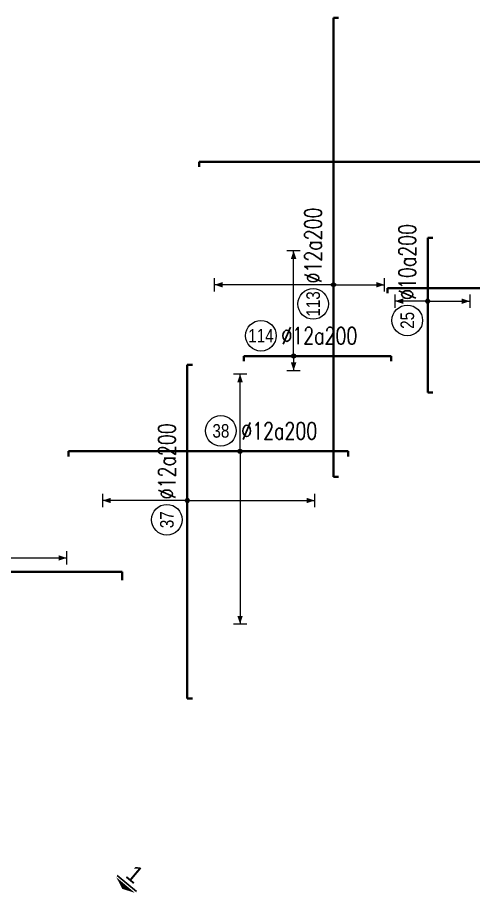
# Model space of a CAD drawing. Header units: millimetres. Extents: x 30086 to 1125792, y -12781 to 95911.
# Drawn here: x 85215 to 98612, y 40277 to 66400 of the extents above; entities that cross this region are included whole.
import ezdxf
from ezdxf.enums import TextEntityAlignment as Align

# ---------------------------------------------------------------- set-up
doc = ezdxf.new("R2010")
doc.units = ezdxf.units.MM
doc.header["$MEASUREMENT"] = 0
for name, color, linetype, lineweight in [('00-TT.Dim', 8, 'Continuous', 13), ('00-TT.Text', 4, 'Continuous', 13), ('NDC_S_DIM', 1, 'Continuous', 9), ('NDC_S_REBAR', 4, 'Continuous', 35), ('NDC_S_VN TEXT', 7, 'Continuous', 20)]:
    doc.layers.add(name, color=color, linetype=linetype, lineweight=lineweight)
doc.styles.add('ARIAL', font='arial.ttf', dxfattribs={"width": 0.8})
doc.styles.add('AUDIT_D_170222151448-0', font='')
doc.styles.add('NDC_ROMANS', font='romans.shx', dxfattribs={"width": 0.8})
doc.styles.add('VNAVANTH', font='')
doc.styles.get('AUDIT_D_170222151448-0').set_extended_font_data('.VnAvantH')
doc.styles.get('VNAVANTH').set_extended_font_data('.VnAvantH')

# ---------------------------------------------------------------- blocks, each defined once
blk = doc.blocks.new('*U20')
h = blk.add_hatch(color=6)
edge = h.paths.add_edge_path()
edge.add_arc((0, 0), 0.3, 0, 360)
at = {"layer": 'NDC_S_DIM', "color": 8}
for q in [(0, 12.18), (0, -12.07)]:
    blk.add_line((0, 0), q, dxfattribs=at)
for points in [[(-1, 12.18, 0.2, 0.2, 0), (1, 12.18, 0, 0, 0)], [(-1, -12.07, 0.2, 0.2, 0), (1, -12.07, 0, 0, 0)]]:
    blk.add_lwpolyline(points, format="xyseb", dxfattribs=at)
at = {"layer": 'NDC_S_DIM'}
blk.add_circle((9.4, 3), 2.25, dxfattribs=at)
at = {"layer": 'NDC_S_DIM', "color": 6}
blk.add_circle((0, 0), 0.3, dxfattribs=at)
at = {"layer": 'NDC_S_DIM', "color": 8}
for points in [[(-0.4, 10.98), (0, 12.18), (0.4, 10.98)], [(-0.4, -10.87), (0, -12.07), (0.4, -10.87)]]:
    blk.add_solid(points, dxfattribs=at)
at = {"layer": 'NDC_S_REBAR'}
for p, q in [((0, 0), (-112.56, 0)), ((-112.56, 0), (-112.56, -0.75)), ((0, 0), (33.19, 0)), ((33.19, 0), (33.19, -0.75)), ((-112.56, -0.75), (-112.56, -0.75)), ((33.19, -0.75), (33.19, -0.75))]:
    blk.add_line(p, q, dxfattribs=at)
at = {"layer": 'NDC_S_VN TEXT', "style": 'ARIAL', "width": 0.8}
blk.add_attdef('KHT', text='', height=2, dxfattribs=at).set_placement((9.4, 3), align=Align.MIDDLE_CENTER)
at = {"layer": 'NDC_S_VN TEXT', "color": 3, "style": 'NDC_ROMANS', "width": 0.75}
blk.add_attdef('DKT', (12.4, 1.75), '', height=2.5, dxfattribs=at)
blk = doc.blocks.new('*U21')
h = blk.add_hatch(color=6)
edge = h.paths.add_edge_path()
edge.add_arc((0, 0), 0.3, 0, 360)
at = {"layer": 'NDC_S_DIM', "color": 8}
for q in [(0, 11.35), (0, -25.4)]:
    blk.add_line((0, 0), q, dxfattribs=at)
for points in [[(-1, 11.35, 0.2, 0.2, 0), (1, 11.35, 0, 0, 0)], [(-1, -25.4, 0.2, 0.2, 0), (1, -25.4, 0, 0, 0)]]:
    blk.add_lwpolyline(points, format="xyseb", dxfattribs=at)
at = {"layer": 'NDC_S_DIM'}
blk.add_circle((-2.82, 3), 2.25, dxfattribs=at)
at = {"layer": 'NDC_S_DIM', "color": 6}
blk.add_circle((0, 0), 0.3, dxfattribs=at)
at = {"layer": 'NDC_S_DIM', "color": 8}
for points in [[(-0.4, 10.15), (0, 11.35), (0.4, 10.15)], [(-0.4, -24.2), (0, -25.4), (0.4, -24.2)]]:
    blk.add_solid(points, dxfattribs=at)
at = {"layer": 'NDC_S_REBAR'}
for p, q in [((0, 0), (-25.21, 0)), ((-25.21, 0), (-25.21, -0.75)), ((0, 0), (15.91, 0)), ((15.91, 0), (15.91, -0.75)), ((-25.21, -0.75), (-25.21, -0.75)), ((15.91, -0.75), (15.91, -0.75))]:
    blk.add_line(p, q, dxfattribs=at)
at = {"layer": 'NDC_S_VN TEXT', "style": 'ARIAL', "width": 0.8}
blk.add_attdef('KHT', text='', height=2, dxfattribs=at).set_placement((-2.82, 3), align=Align.MIDDLE_CENTER)
at = {"layer": 'NDC_S_VN TEXT', "color": 3, "style": 'NDC_ROMANS', "width": 0.75}
blk.add_attdef('DKT', (0.18, 1.75), '', height=2.5, dxfattribs=at)
blk = doc.blocks.new('*U22')
h = blk.add_hatch(color=6)
edge = h.paths.add_edge_path()
edge.add_arc((0, 0), 0.3, 0, 360)
at = {"layer": 'NDC_S_DIM', "color": 8}
for q in [(0, 12.45), (0, -18.74)]:
    blk.add_line((0, 0), q, dxfattribs=at)
for points in [[(-1, 12.45, 0.2, 0.2, 0), (1, 12.45, 0, 0, 0)], [(-1, -18.74, 0.2, 0.2, 0), (1, -18.74, 0, 0, 0)]]:
    blk.add_lwpolyline(points, format="xyseb", dxfattribs=at)
at = {"layer": 'NDC_S_DIM'}
blk.add_circle((-2.82, 3), 2.25, dxfattribs=at)
at = {"layer": 'NDC_S_DIM', "color": 6}
blk.add_circle((0, 0), 0.3, dxfattribs=at)
at = {"layer": 'NDC_S_DIM', "color": 8}
for points in [[(-0.4, 11.25), (0, 12.45), (0.4, 11.25)], [(-0.4, -17.54), (0, -18.74), (0.4, -17.54)]]:
    blk.add_solid(points, dxfattribs=at)
at = {"layer": 'NDC_S_REBAR'}
for p, q in [((0, 0), (-29.12, 0)), ((-29.12, 0), (-29.12, -0.75)), ((0, 0), (19.97, 0)), ((19.97, 0), (19.97, -0.75)), ((-29.12, -0.75), (-29.12, -0.75)), ((19.97, -0.75), (19.97, -0.75))]:
    blk.add_line(p, q, dxfattribs=at)
at = {"layer": 'NDC_S_VN TEXT', "style": 'ARIAL', "width": 0.8}
blk.add_attdef('KHT', text='', height=2, dxfattribs=at).set_placement((-2.82, 3), align=Align.MIDDLE_CENTER)
at = {"layer": 'NDC_S_VN TEXT', "color": 3, "style": 'NDC_ROMANS', "width": 0.75}
blk.add_attdef('DKT', (0.18, 1.75), '', height=2.5, dxfattribs=at)
blk = doc.blocks.new('*U45')
h = blk.add_hatch(color=6)
edge = h.paths.add_edge_path()
edge.add_arc((0, 0), 0.3, 0, 360)
at = {"layer": 'NDC_S_DIM', "color": 8}
for q in [(0, 5.5), (0, -12.15)]:
    blk.add_line((0, 0), q, dxfattribs=at)
for points in [[(-1, 5.5, 0.2, 0.2, 0), (1, 5.5, 0, 0, 0)], [(-1, -12.15, 0.2, 0.2, 0), (1, -12.15, 0, 0, 0)]]:
    blk.add_lwpolyline(points, format="xyseb", dxfattribs=at)
at = {"layer": 'NDC_S_DIM'}
blk.add_circle((9.4, 3), 2.25, dxfattribs=at)
at = {"layer": 'NDC_S_DIM', "color": 6}
blk.add_circle((0, 0), 0.3, dxfattribs=at)
at = {"layer": 'NDC_S_DIM', "color": 8}
for points in [[(-0.4, 4.3), (0, 5.5), (0.4, 4.3)], [(-0.4, -10.95), (0, -12.15), (0.4, -10.95)]]:
    blk.add_solid(points, dxfattribs=at)
at = {"layer": 'NDC_S_REBAR'}
for p, q in [((0, 0), (-84.88, 0)), ((-84.88, 0), (-84.88, -0.75)), ((0, 0), (48.94, 0)), ((48.94, 0), (48.94, -0.75)), ((-84.88, -0.75), (-84.88, -0.75)), ((48.94, -0.75), (48.94, -0.75))]:
    blk.add_line(p, q, dxfattribs=at)
at = {"layer": 'NDC_S_VN TEXT', "style": 'ARIAL', "width": 0.8}
blk.add_attdef('KHT', text='', height=2, dxfattribs=at).set_placement((9.4, 3), align=Align.MIDDLE_CENTER)
at = {"layer": 'NDC_S_VN TEXT', "color": 3, "style": 'NDC_ROMANS', "width": 0.75}
blk.add_attdef('DKT', (12.4, 1.75), '', height=2.5, dxfattribs=at)
blk = doc.blocks.new('*U46')
h = blk.add_hatch(color=6)
edge = h.paths.add_edge_path()
edge.add_arc((0, 0), 0.3, 0, 360)
at = {"layer": 'NDC_S_DIM', "color": 8}
for q in [(0, 4.8), (0, -6.2)]:
    blk.add_line((0, 0), q, dxfattribs=at)
for points in [[(-1, 4.8, 0.2, 0.2, 0), (1, 4.8, 0, 0, 0)], [(-1, -6.2, 0.2, 0.2, 0), (1, -6.2, 0, 0, 0)]]:
    blk.add_lwpolyline(points, format="xyseb", dxfattribs=at)
at = {"layer": 'NDC_S_DIM'}
blk.add_circle((-2.82, 3), 2.25, dxfattribs=at)
at = {"layer": 'NDC_S_DIM', "color": 6}
blk.add_circle((0, 0), 0.3, dxfattribs=at)
at = {"layer": 'NDC_S_DIM', "color": 8}
for points in [[(-0.4, 3.6), (0, 4.8), (0.4, 3.6)], [(-0.4, -5), (0, -6.2), (0.4, -5)]]:
    blk.add_solid(points, dxfattribs=at)
at = {"layer": 'NDC_S_REBAR'}
for p, q in [((0, 0), (-13.44, 0)), ((-13.44, 0), (-13.44, -0.75)), ((0, 0), (9.32, 0)), ((9.32, 0), (9.32, -0.75)), ((-13.44, -0.75), (-13.44, -0.75)), ((9.32, -0.75), (9.32, -0.75))]:
    blk.add_line(p, q, dxfattribs=at)
at = {"layer": 'NDC_S_VN TEXT', "style": 'ARIAL', "width": 0.8}
blk.add_attdef('KHT', text='', height=2, dxfattribs=at).set_placement((-2.82, 3), align=Align.MIDDLE_CENTER)
at = {"layer": 'NDC_S_VN TEXT', "color": 3, "style": 'NDC_ROMANS', "width": 0.75}
blk.add_attdef('DKT', (0.18, 1.75), '', height=2.5, dxfattribs=at)
blk = doc.blocks.new('*U361')
h = blk.add_hatch(color=6)
edge = h.paths.add_edge_path()
edge.add_arc((-1.02, 0), 0.3, 0, 360)
at = {"layer": 'NDC_S_DIM', "color": 8}
for q in [(-1.02, 4.16), (-1.02, -60.88)]:
    blk.add_line((-1.02, 0), q, dxfattribs=at)
for points in [[(-2.02, 4.16, 0.2, 0.2, 0), (-0.02, 4.16, 0, 0, 0)], [(-2.02, -60.88, 0.2, 0.2, 0), (-0.02, -60.88, 0, 0, 0)]]:
    blk.add_lwpolyline(points, format="xyseb", dxfattribs=at)
at = {"layer": 'NDC_S_DIM'}
blk.add_circle((-8.05, 3), 2.25, dxfattribs=at)
at = {"layer": 'NDC_S_DIM', "color": 6}
blk.add_circle((-1.02, 0), 0.3, dxfattribs=at)
at = {"layer": 'NDC_S_DIM', "color": 8}
for points in [[(-1.42, 2.96), (-1.02, 4.16), (-0.62, 2.96)], [(-1.42, -59.68), (-1.02, -60.88), (-0.62, -59.68)]]:
    blk.add_solid(points, dxfattribs=at)
at = {"layer": 'NDC_S_REBAR'}
for p, q in [((0, 0), (-10.78, 0)), ((-10.78, 0), (-10.78, -1.2)), ((0, 0), (3.39, 0)), ((3.39, 0), (3.39, -1.2)), ((-10.78, -1.2), (-10.78, -1.2)), ((3.39, -1.2), (3.39, -1.2))]:
    blk.add_line(p, q, dxfattribs=at)
at = {"layer": 'NDC_S_VN TEXT', "style": 'ARIAL', "width": 0.8}
blk.add_attdef('KHT', text='', height=2, dxfattribs=at).set_placement((-8.05, 3), align=Align.MIDDLE_CENTER)
at = {"layer": 'NDC_S_VN TEXT', "color": 3, "style": 'NDC_ROMANS', "width": 0.75}
blk.add_attdef('DKT', (-5.05, 1.75), '', height=2.5, dxfattribs=at)
blk = doc.blocks.new('*U358')
h = blk.add_hatch(color=6)
edge = h.paths.add_edge_path()
edge.add_arc((-5.66, 0), 0.3, 0, 360)
at = {"layer": 'NDC_S_DIM', "color": 8}
for q in [(-5.66, 3.71), (-5.66, -0.85)]:
    blk.add_line((-5.66, 0), q, dxfattribs=at)
for points in [[(-6.66, 3.71, 0.2, 0.2, 0), (-4.66, 3.71, 0, 0, 0)], [(-6.66, -0.85, 0.2, 0.2, 0), (-4.66, -0.85, 0, 0, 0)]]:
    blk.add_lwpolyline(points, format="xyseb", dxfattribs=at)
at = {"layer": 'NDC_S_DIM'}
blk.add_circle((-2.39, 3), 2.25, dxfattribs=at)
at = {"layer": 'NDC_S_DIM', "color": 6}
blk.add_circle((-5.66, 0), 0.3, dxfattribs=at)
at = {"layer": 'NDC_S_DIM', "color": 8}
for points in [[(-6.06, 2.51), (-5.66, 3.71), (-5.26, 2.51)], [(-6.06, 0.35), (-5.66, -0.85), (-5.26, 0.35)]]:
    blk.add_solid(points, dxfattribs=at)
at = {"layer": 'NDC_S_REBAR'}
for p, q in [((0, 0), (-65.83, 0)), ((-65.83, 0), (-65.83, -1.2)), ((0, 0), (52.04, 0)), ((52.04, 0), (52.04, -1.2)), ((-65.83, -1.2), (-65.83, -1.2)), ((52.04, -1.2), (52.04, -1.2))]:
    blk.add_line(p, q, dxfattribs=at)
at = {"layer": 'NDC_S_VN TEXT', "style": 'ARIAL', "width": 0.8}
blk.add_attdef('KHT', text='', height=2, dxfattribs=at).set_placement((-2.39, 3), align=Align.MIDDLE_CENTER)
at = {"layer": 'NDC_S_VN TEXT', "color": 3, "style": 'NDC_ROMANS', "width": 0.75}
blk.add_attdef('DKT', (0.61, 1.75), '', height=2.5, dxfattribs=at)
blk = doc.blocks.new('*U439')
h = blk.add_hatch(color=6)
edge = h.paths.add_edge_path()
edge.add_arc((0, 0), 0.3, 0, 360)
at = {"layer": 'NDC_S_DIM', "color": 8}
for q in [(0, 17.51), (0, -7.48)]:
    blk.add_line((0, 0), q, dxfattribs=at)
for points in [[(-1, 17.51, 0.2, 0.2, 0), (1, 17.51, 0, 0, 0)], [(-1, -7.48, 0.2, 0.2, 0), (1, -7.48, 0, 0, 0)]]:
    blk.add_lwpolyline(points, format="xyseb", dxfattribs=at)
at = {"layer": 'NDC_S_DIM'}
blk.add_circle((-2.82, 3), 2.25, dxfattribs=at)
at = {"layer": 'NDC_S_DIM', "color": 6}
blk.add_circle((0, 0), 0.3, dxfattribs=at)
at = {"layer": 'NDC_S_DIM', "color": 8}
for points in [[(-0.4, 16.31), (0, 17.51), (0.4, 16.31)], [(-0.4, -6.28), (0, -7.48), (0.4, -6.28)]]:
    blk.add_solid(points, dxfattribs=at)
at = {"layer": 'NDC_S_REBAR'}
for p, q in [((0, 0), (-28.25, 0)), ((-28.25, 0), (-28.25, -0.75)), ((0, 0), (39.25, 0)), ((39.25, 0), (39.25, -0.75)), ((-28.25, -0.75), (-28.25, -0.75)), ((39.25, -0.75), (39.25, -0.75))]:
    blk.add_line(p, q, dxfattribs=at)
at = {"layer": 'NDC_S_VN TEXT', "style": 'ARIAL', "width": 0.8}
blk.add_attdef('KHT', text='', height=2, dxfattribs=at).set_placement((-2.82, 3), align=Align.MIDDLE_CENTER)
at = {"layer": 'NDC_S_VN TEXT', "color": 3, "style": 'NDC_ROMANS', "width": 0.75}
blk.add_attdef('DKT', (0.18, 1.75), '', height=2.5, dxfattribs=at)
blk = doc.blocks.new('*U440')
h = blk.add_hatch(color=6)
edge = h.paths.add_edge_path()
edge.add_arc((1.98, 0), 0.3, 0, 360)
at = {"layer": 'NDC_S_DIM', "color": 8}
for q in [(1.98, 15.49), (1.98, -2.14)]:
    blk.add_line((1.98, 0), q, dxfattribs=at)
for points in [[(0.98, 15.49, 0.2, 0.2, 0), (2.98, 15.49, 0, 0, 0)], [(0.98, -2.14, 0.2, 0.2, 0), (2.98, -2.14, 0, 0, 0)]]:
    blk.add_lwpolyline(points, format="xyseb", dxfattribs=at)
at = {"layer": 'NDC_S_DIM'}
blk.add_circle((-2.82, 3), 2.25, dxfattribs=at)
at = {"layer": 'NDC_S_DIM', "color": 6}
blk.add_circle((1.98, 0), 0.3, dxfattribs=at)
at = {"layer": 'NDC_S_DIM', "color": 8}
for points in [[(1.58, 14.29), (1.98, 15.49), (2.38, 14.29)], [(1.58, -0.94), (1.98, -2.14), (2.38, -0.94)]]:
    blk.add_solid(points, dxfattribs=at)
at = {"layer": 'NDC_S_REBAR'}
for p, q in [((0, 0), (-5.36, 0)), ((-5.36, 0), (-5.36, -0.75)), ((0, 0), (16.34, 0)), ((16.34, 0), (16.34, -0.75)), ((-5.36, -0.75), (-5.36, -0.75)), ((16.34, -0.75), (16.34, -0.75))]:
    blk.add_line(p, q, dxfattribs=at)
at = {"layer": 'NDC_S_VN TEXT', "style": 'ARIAL', "width": 0.8}
blk.add_attdef('KHT', text='', height=2, dxfattribs=at).set_placement((-2.82, 3), align=Align.MIDDLE_CENTER)
at = {"layer": 'NDC_S_VN TEXT', "color": 3, "style": 'NDC_ROMANS', "width": 0.75}
blk.add_attdef('DKT', (0.18, 1.75), '', height=2.5, dxfattribs=at)
blk = doc.blocks.new('00-3T-Cut Symbol')
at = {"color": 0, "ltscale": 2}
blk.add_line((2.21, 1.22), (-2.21, 1.22), dxfattribs=at)
blk.add_lwpolyline([(0, 0, 0, 4.29, 0), (0, 0.89, 2.5, 2.5, 0)], format="xyseb", dxfattribs=at)
at = {"layer": '00-TT.Dim', "style": 'AUDIT_D_170222151448-0'}
blk.add_attdef('NUMBER', text='', height=3, dxfattribs=at).set_placement((0, 1.87), align=Align.MIDDLE_CENTER)

msp = doc.modelspace()

# ---------------------------------------------------------------- block references
at = {"xscale": 200, "yscale": 200, "zscale": 200, "rotation": 90}
for name, p, values in [('*U439', (94502, 58549.1), {'KHT': '113', 'DKT': '%%c12a200'}), ('*U46', (97272.2, 58066.4), {'KHT': '25', 'DKT': '%%c10a200'}), ('*U22', (90200.7, 52205.4), {'KHT': '37', 'DKT': '%%c12a200'}), ('*U361', (74478.1, 50722.3), {'KHT': '16', 'DKT': '%%c10a300'})]:
    msp.add_blockref(name, p, dxfattribs=at).add_auto_attribs(values)
at = {"xscale": 200, "yscale": 200, "zscale": 200}
for name, p, values in [('*U20', (113061.1, 62163.9), {'KHT': '30', 'DKT': '%%c10a200'}), ('*U440', (92932, 56452.1), {'KHT': '114', 'DKT': '%%c12a200'}), ('*U45', (113061.1, 58449.1), {'KHT': '28', 'DKT': '%%c10a200'}), ('*U21', (91752.9, 53653.4), {'KHT': '38', 'DKT': '%%c12a200'}), ('*U358', (77877.1, 50108.8), {'KHT': '19', 'DKT': '%%c10a300'})]:
    msp.add_blockref(name, p, dxfattribs=at).add_auto_attribs(values)
at = {"color": 1}
ref = msp.add_blockref('00-3T-Cut Symbol', (88290.9, 40787), dxfattribs=dict(at, xscale=166.6666666493997, yscale=166.6666666493997, zscale=166.6666666493997, rotation=319.9561435717362))
ref.add_attrib('NUMBER', '1', dxfattribs={"layer": '00-TT.Text', "color": 7, "height": 500, "rotation": 319.95614, "style": 'VNAVANTH'}).set_placement((88656.8, 41222.3), align=Align.MIDDLE_CENTER)

doc.saveas('drawing.dxf')
